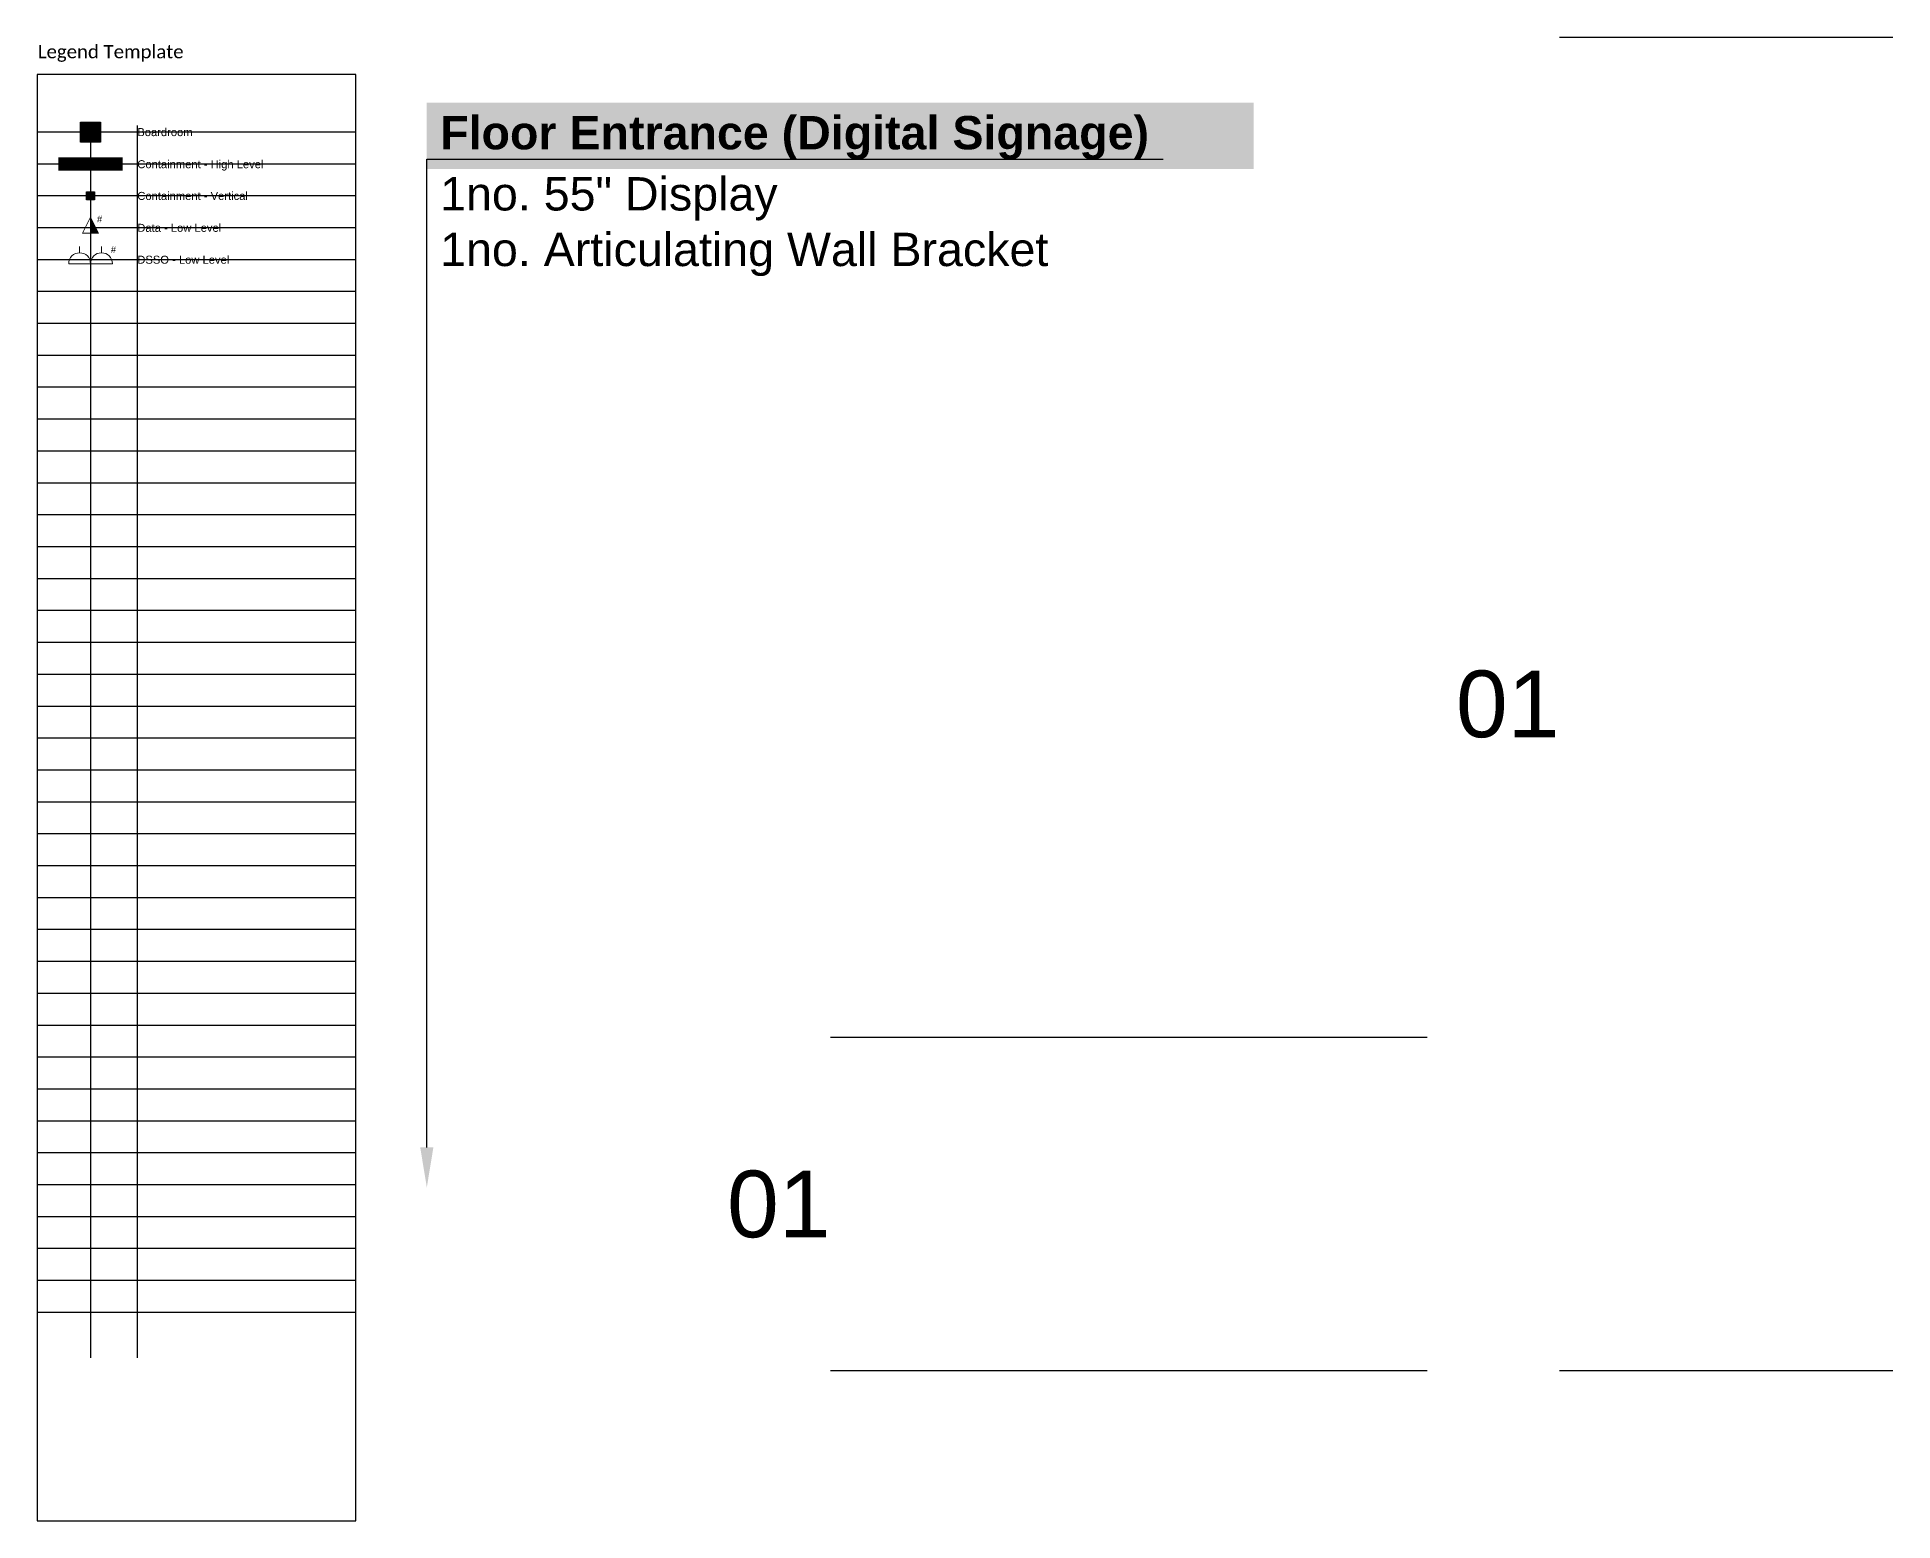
# Model space of a CAD drawing. Header units: millimetres. Extents: x -71336 to -35435, y -26189 to 22712.
# Drawn here: x -71111 to -57194, y 11586 to 22712 of the extents above; entities that cross this region are included whole.
import ezdxf
from ezdxf import colors
from ezdxf.entities.mleader import LeaderData, LeaderLine
from ezdxf.enums import TextEntityAlignment as Align
from ezdxf.math import Vec2, Vec3

# ---------------------------------------------------------------- set-up
doc = ezdxf.new("R2010")
doc.units = ezdxf.units.MM
for name, color, linetype in [('SC - Audio Equipment', 7, 'Continuous'), ('SC - Containment', 30, 'Continuous'), ('SC - Equipment Text', 7, 'Continuous'), ('SC - Hatch', 252, 'Continuous'), ('SC - Text', 7, 'Continuous')]:
    doc.layers.add(name, color=color, linetype=linetype)
doc.layers.add('SC - Containment HL', color=1, linetype='Continuous', lineweight=13)
doc.layers.add('SC - Containment LL', color=5, linetype='Continuous', lineweight=13)
doc.layers.add('SC - Xlines', color=252, linetype='Continuous', plot=False)
doc.styles.add('CALIBRI', font='calibri.ttf')
doc.styles.add('CBRE', font='arial.ttf')
doc.styles.get("Standard").update_dxf_attribs({"font": 'arial.ttf', "height": 35})
doc.styles.add('STYLE1', font='arial.ttf', dxfattribs={"height": 50})

# ---------------------------------------------------------------- blocks, each defined once
blk = doc.blocks.new('*U157')
at = {"layer": 'SC - Containment HL', "ltscale": 5}
h = blk.add_hatch(color=256, dxfattribs=at)
h.dxf.hatch_style = 1
h.paths.add_polyline_path([(-50, 50), (50, 50), (50, -50)])
at = {"layer": 'SC - Containment LL', "ltscale": 5}
h = blk.add_hatch(color=256, dxfattribs=at)
h.dxf.hatch_style = 1
h.paths.add_polyline_path([(-50, 50), (-50, -50), (50, -50)])
at = {"layer": 'SC - Audio Equipment', "linetype": 'ByBlock'}
blk.add_lwpolyline([(-50, 50), (50, 50), (50, -50), (-50, -50)], close=True, dxfattribs=at)
at = {"layer": 'SC - Containment HL', "ltscale": 5}
blk.add_lwpolyline([(-50, 50), (50, 50), (50, -50), (-50, 50)], dxfattribs=at)
at = {"layer": 'SC - Containment LL', "ltscale": 5}
blk.add_lwpolyline([(-50, 50), (-50, -50), (50, -50), (-50, 50)], dxfattribs=at)
blk = doc.blocks.new('LOW LEVEL DATA SYMBOL')
at = {"layer": 'SC - Containment LL'}
blk.add_hatch(color=256, dxfattribs=at).paths.add_polyline_path([(120, 0), (0, 241), (0, 0)])
blk.add_line((0, 241), (0, 0), dxfattribs=at)
blk.add_lwpolyline([(0, 241), (0, 241), (120, 0), (-120, 0)], close=True, dxfattribs=at)
blk = doc.blocks.new('*U91')
at = {"layer": 'SC - Containment LL'}
blk.add_blockref('LOW LEVEL DATA SYMBOL', (0, 0), dxfattribs=at)
at = {"layer": 'SC - Containment LL', "ltscale": 5, "style": 'CBRE'}
blk.add_attdef('DATA', text='', height=100, dxfattribs=at).set_placement((97, 212), align=Align.MIDDLE_LEFT)
blk = doc.blocks.new('LOW LEVEL DSSO')
at = {"layer": 'SC - Containment LL'}
for p, q in [((-328, 0), (328, 0)), ((-164, 164), (-164, 260)), ((164, 164), (164, 260))]:
    blk.add_line(p, q, dxfattribs=at)
for centre in [(-164, 0), (164, 0)]:
    blk.add_arc(centre, 164, 0, 180, dxfattribs=at)
blk = doc.blocks.new('*U93')
at = {"layer": 'SC - Containment LL'}
blk.add_blockref('LOW LEVEL DSSO', (0, 0), dxfattribs=at)
at = {"layer": 'SC - Containment LL', "ltscale": 5, "style": 'CBRE'}
blk.add_attdef('POWER', text='', height=100, dxfattribs=at).set_placement((305, 212), align=Align.MIDDLE_LEFT)

msp = doc.modelspace()

# ---------------------------------------------------------------- hatches: boundary and pattern name
at = {"layer": 'SC - Hatch', "ltscale": 5, "true_color": 0xd19cc7, "transparency": 33554495}
h = msp.add_hatch(color=9, dxfattribs=at)
h.dxf.hatch_style = 1
h.paths.add_polyline_path([(-61988.522, 21722.917), (-61988.522, 22220.704), (-68188.522, 22220.704), (-68188.522, 21722.917)])
h = msp.add_hatch(color=9, dxfattribs=at)
h.dxf.hatch_style = 1
h.paths.add_polyline_path([(-70785.312, 22075), (-70635.312, 22075), (-70635.312, 21925), (-70785.312, 21925)])

# ---------------------------------------------------------------- linework, layer by layer
at = {"ltscale": 5}
msp.add_lwpolyline([(-68720.947, 22431.458), (-71111.023, 22431.458), (-71111.023, 11585.862), (-68720.947, 11585.862)], close=True, dxfattribs=at)
at = {"layer": 'SC - Containment HL', "ltscale": 5, "const_width": 100}
msp.add_lwpolyline([(-70469.472, 21760.778), (-70951.151, 21760.778)], dxfattribs=at)
at = {"layer": 'SC - Hatch', "ltscale": 5}
msp.add_lwpolyline([(-70785.312, 22075), (-70635.312, 22075), (-70635.312, 21925), (-70785.312, 21925)], close=True, dxfattribs=at)
at = {"layer": 'SC - Xlines', "ltscale": 5, "transparency": 33554483}
for p, q in [((-68720.947, 22000), (-71111.023, 22000)), ((-68720.947, 21760.778), (-71111.023, 21760.778)), ((-68720.947, 21521.556), (-71111.023, 21521.556)), ((-68720.947, 21282.335), (-71111.023, 21282.335)), ((-68720.947, 21043.113), (-71111.023, 21043.113)), ((-68720.947, 20803.891), (-71111.023, 20803.891)), ((-68720.947, 20564.669), (-71111.023, 20564.669)), ((-68720.947, 20325.448), (-71111.023, 20325.448)), ((-68720.947, 20086.226), (-71111.023, 20086.226)), ((-68720.947, 19847.004), (-71111.023, 19847.004)), ((-68720.947, 19607.782), (-71111.023, 19607.782)), ((-68720.947, 19368.56), (-71111.023, 19368.56)), ((-68720.947, 19129.339), (-71111.023, 19129.339)), ((-68720.947, 18890.117), (-71111.023, 18890.117)), ((-68720.947, 18650.895), (-71111.023, 18650.895)), ((-68720.947, 18411.673), (-71111.023, 18411.673)), ((-68720.947, 18172.451), (-71111.023, 18172.451)), ((-68720.947, 17933.23), (-71111.023, 17933.23)), ((-68720.947, 17694.008), (-71111.023, 17694.008)), ((-68720.947, 17454.786), (-71111.023, 17454.786)), ((-68720.947, 17215.564), (-71111.023, 17215.564)), ((-68720.947, 16976.342), (-71111.023, 16976.342)), ((-68720.947, 16737.121), (-71111.023, 16737.121)), ((-68720.947, 16497.899), (-71111.023, 16497.899)), ((-68720.947, 16258.677), (-71111.023, 16258.677)), ((-68720.947, 16019.455), (-71111.023, 16019.455)), ((-68720.947, 15780.234), (-71111.023, 15780.234)), ((-68720.947, 15541.012), (-71111.023, 15541.012)), ((-68720.947, 15301.79), (-71111.023, 15301.79)), ((-68720.947, 15062.568), (-71111.023, 15062.568)), ((-68720.947, 14823.346), (-71111.023, 14823.346)), ((-68720.947, 14584.125), (-71111.023, 14584.125)), ((-68720.947, 14344.903), (-71111.023, 14344.903)), ((-68720.947, 14105.681), (-71111.023, 14105.681)), ((-68720.947, 13866.459), (-71111.023, 13866.459)), ((-68720.947, 13627.237), (-71111.023, 13627.237)), ((-68720.947, 13388.016), (-71111.023, 13388.016)), ((-68720.947, 13148.794), (-71111.023, 13148.794))]:
    msp.add_line(p, q, dxfattribs=at)
at = {"layer": 'SC - Xlines', "ltscale": 5}
for p, q in [((-65160.124, 15212.374), (-60685.94, 15212.374)), ((-65160.124, 12712.374), (-60685.94, 12712.374))]:
    msp.add_line(p, q, dxfattribs=at)
for points in [[(-59693.87, 22712.374), (-57193.87, 22712.374)], [(-59693.87, 12712.374), (-57193.87, 12712.374)]]:
    msp.add_lwpolyline(points, dxfattribs=at)
msp.add_lwpolyline([(-68720.947, 22431.458), (-71111.023, 22431.458), (-71111.023, 11585.862), (-68720.947, 11585.862)], close=True, dxfattribs=at)
at = {"layer": 'SC - Xlines', "ltscale": 5, "transparency": 33554483}
for points in [[(-70710.312, 22050.204), (-70710.312, 12808.235)], [(-70359.453, 22050.204), (-70359.453, 12808.235)]]:
    msp.add_lwpolyline(points, dxfattribs=at)

# ---------------------------------------------------------------- block references
at = {"layer": 'SC - Containment', "xscale": 0.6060606060606062, "yscale": 0.6060606060606062, "zscale": 0.6060606060606062}
msp.add_blockref('*U157', (-70710.312, 21521.556), dxfattribs=at)
at = {"layer": 'SC - Containment LL', "xscale": 0.5, "yscale": 0.5, "zscale": 0.5}
for name, p, values in [('*U91', (-70710.312, 21242.243), {'DATA': '#'}), ('*U93', (-70710.312, 21013.113), {'POWER': '#'})]:
    msp.add_blockref(name, p, dxfattribs=at).add_auto_attribs(values)

# ---------------------------------------------------------------- texts
at = {"ltscale": 5, "insert": (-71105.857, 22653.548), "char_height": 100, "attachment_point": 1, "style": 'CALIBRI'}
msp.add_mtext_dynamic_manual_height_columns('Legend Template', width=2014.53458, gutter_width=48.7, heights=[0], dxfattribs=at)
at = {"layer": 'SC - Text', "style": 'STYLE1'}
for s, p in [('Boardroom', (-70359.453, 22000)), ('Containment - High Level', (-70359.453, 21759.222)), ('Containment - Vertical', (-70359.453, 21521.556)), ('Data - Low Level', (-70359.453, 21282.335)), ('DSSO - Low Level', (-70359.453, 21043.113))]:
    msp.add_text(s, height=60, dxfattribs=at).set_placement(p, align=Align.MIDDLE_LEFT)
at = {"layer": 'SC - Xlines', "color": 1, "transparency": 33554687}
for p in [(-59693.87, 17712.374), (-65160.124, 13962.374)]:
    msp.add_text('01', height=500, dxfattribs=at).set_placement(p, align=Align.MIDDLE_RIGHT)

# ---------------------------------------------------------------- leaders
at = {"layer": 'SC - Equipment Text', "ltscale": 5}
ml = msp.add_multileader_mtext('Standard', dxfattribs=at)
ml.set_content('\\pxsm1.1;{\\fArial|b1|i0|c0|p34;Floor Entrance (Digital Signage)^I\\P\\psm1;}1no. 55" Display\\P1no. Articulating Wall Bracket', color=256)
ml.set_leader_properties()
ml.build(insert=Vec2(0, 0))
ml.multileader.update_dxf_attribs({"has_dogleg": 0, "has_text_frame": 1, "text_left_attachment_type": 6, "text_right_attachment_type": 6, "dogleg_length": 0, "arrow_head_size": 300})
ctx = ml.context
ctx.base_point, ctx.char_height, ctx.arrow_head_size, ctx.landing_gap_size, ctx.plane_origin = Vec3(-68188.522, 21797.205), 250, 300, 100, Vec3(-78355.094, 34097.308)
ctx.left_attachment, ctx.right_attachment = 6, 6
notes = []
notes.append((ctx, [(1, (1, 1, 0), (-68188.522, 21797.205), (1, 0), 0, [(0, [(-68188.522, 14086.5)], 0, [])])]))
ctx.mtext.insert, ctx.mtext.width, ctx.mtext.defined_height, ctx.mtext.flow_direction = Vec3(-68088.522, 22120.704), 10000, 4429.849, 5
for ctx, leaders in notes:
    for number, flags, end, landing, length, lines in leaders:
        leader = LeaderData()
        leader.index, (leader.has_last_leader_line, leader.has_dogleg_vector, leader.attachment_direction) = number, flags
        leader.last_leader_point, leader.dogleg_vector, leader.dogleg_length = Vec3(end), Vec3(landing), length
        for number, points, colour, breaks in lines:
            line = LeaderLine()
            line.index, line.vertices, line.color, line.breaks = number, Vec3.list(points), colors.encode_raw_color(colour), breaks
            leader.lines.append(line)
        ctx.leaders.append(leader)

doc.saveas('drawing.dxf')
